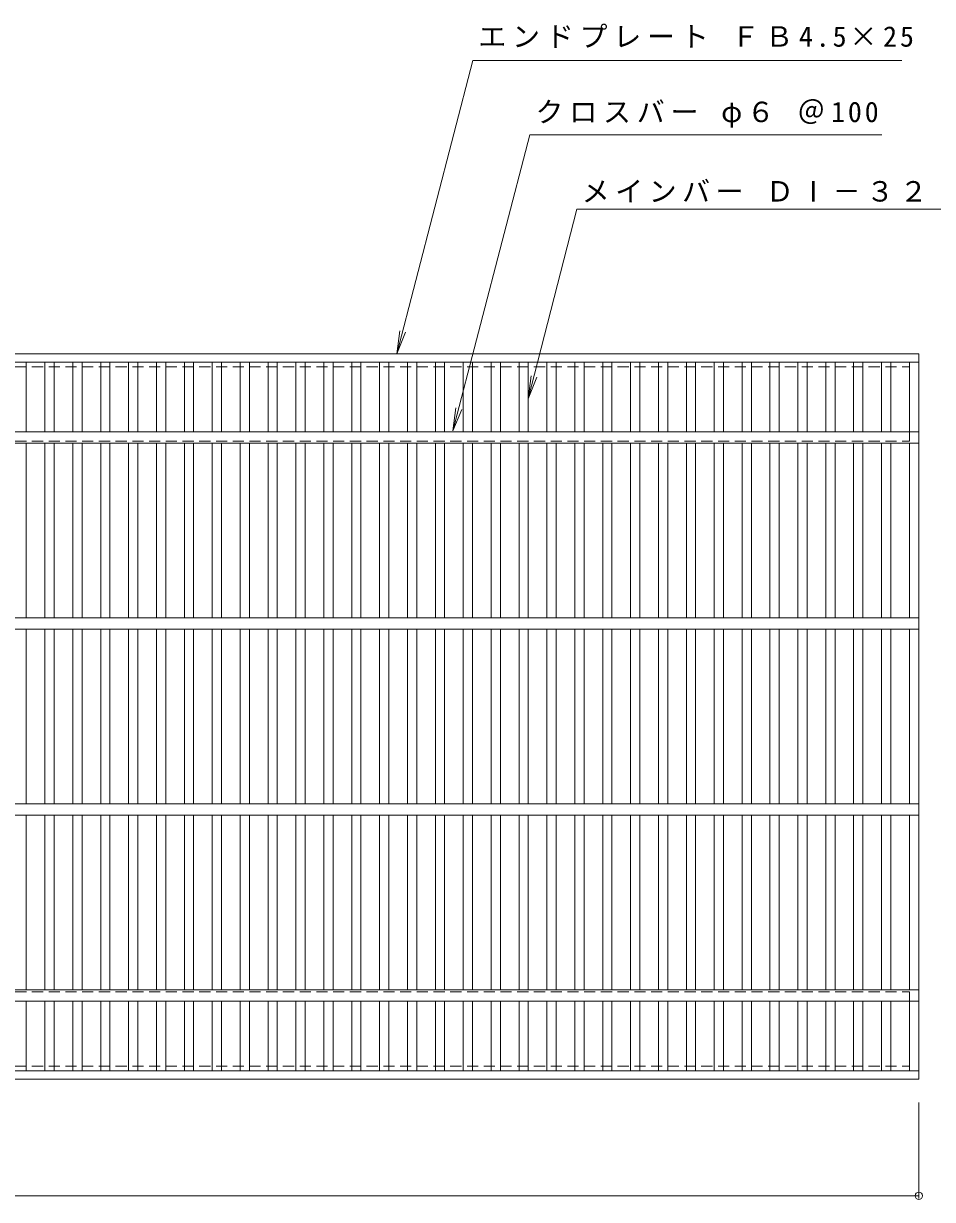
# Model space of a CAD drawing. Units: millimetres, scale not verified. Extents: x -769 to 886, y -683 to 633.
# Drawn here: x -254 to 235, y 1 to 633 of the extents above; entities that cross this region are included whole.
import ezdxf

# ---------------------------------------------------------------- set-up
doc = ezdxf.new("R2010")
doc.units = ezdxf.units.MM
doc.header["$LTSCALE"] = 5
doc.header["$PDMODE"] = 32
doc.header["$PDSIZE"] = 4
doc.linetypes.add('DASHED1', pattern=[1.8, 1.2, -0.6])
for name, color, linetype, lineweight in [('A-1_ピット', 2, 'Continuous', 9), ('A-2_蓋', 3, 'Continuous', 9), ('A-4_寸法', 7, 'Continuous', 9), ('A-5_仕様文', 7, 'Continuous', 9)]:
    doc.layers.add(name, color=color, linetype=linetype, lineweight=lineweight)
doc.styles.add('ＭＳ ゴシック', font='')
doc.styles.get('ＭＳ ゴシック').set_extended_font_data('MS Gothic')

msp = doc.modelspace()

# ---------------------------------------------------------------- linework, layer by layer
at = {"layer": 'A-1_ピット', "linetype": 'DASHED1'}
for p, q in [((-761.973, 448.609), (223.027, 448.609)), ((223.027, 408.609), (223.027, 448.609)), ((-761.973, 408.609), (223.027, 408.609)), ((-761.973, 112.608), (223.027, 112.608)), ((223.027, 112.608), (223.027, 72.608)), ((-761.973, 72.608), (223.027, 72.608))]:
    msp.add_line(p, q, dxfattribs=at)
at = {"layer": 'A-2_蓋'}
for p, q in [((-766.973, 455.609), (228.027, 455.609)), ((228.027, 65.608), (228.027, 455.609)), ((-766.973, 451.108), (228.027, 451.108)), ((-251.994, 413.609), (-251.994, 451.108)), ((-241.994, 413.609), (-241.994, 451.108)), ((-236.994, 413.609), (-236.994, 451.108)), ((-226.995, 413.609), (-226.995, 451.108)), ((-221.995, 413.609), (-221.995, 451.108)), ((-211.995, 413.609), (-211.995, 451.108)), ((-206.996, 413.609), (-206.996, 451.108)), ((-196.996, 413.609), (-196.996, 451.108)), ((-191.996, 413.609), (-191.996, 451.108)), ((-181.996, 413.609), (-181.996, 451.108)), ((-176.997, 413.609), (-176.997, 451.108)), ((-166.997, 413.609), (-166.997, 451.108)), ((-161.997, 413.609), (-161.997, 451.108)), ((-151.998, 413.609), (-151.998, 451.108)), ((-146.998, 413.609), (-146.998, 451.108)), ((-136.998, 413.609), (-136.998, 451.108)), ((-131.999, 413.609), (-131.999, 451.108)), ((-121.999, 413.609), (-121.999, 451.108)), ((-116.999, 413.609), (-116.999, 451.108)), ((-107, 413.609), (-107, 451.108)), ((-102, 413.609), (-102, 451.108)), ((-92, 413.609), (-92, 451.108)), ((-87.001, 413.609), (-87.001, 451.108)), ((-77.001, 413.609), (-77.001, 451.108)), ((-72.001, 413.609), (-72.001, 451.108)), ((-62.001, 413.609), (-62.001, 451.108)), ((-57.002, 413.609), (-57.002, 451.108)), ((-47.002, 413.609), (-47.002, 451.108)), ((-42.002, 413.609), (-42.002, 451.108)), ((-32.003, 413.609), (-32.003, 451.108)), ((-27.003, 413.609), (-27.003, 451.108)), ((-17.003, 413.609), (-17.003, 451.108)), ((-12.004, 413.609), (-12.004, 451.108)), ((-2.004, 413.609), (-2.004, 451.108)), ((2.996, 413.609), (2.996, 451.108)), ((12.995, 413.609), (12.995, 451.108)), ((17.995, 413.609), (17.995, 451.108)), ((27.995, 413.609), (27.995, 451.108)), ((32.995, 413.609), (32.995, 451.108)), ((42.994, 413.609), (42.994, 451.108)), ((47.994, 413.609), (47.994, 451.108)), ((57.994, 413.609), (57.994, 451.108)), ((62.993, 413.609), (62.993, 451.108)), ((72.993, 413.609), (72.993, 451.108)), ((77.993, 413.609), (77.993, 451.108)), ((87.992, 413.609), (87.992, 451.108)), ((92.992, 413.609), (92.992, 451.108)), ((102.992, 413.609), (102.992, 451.108)), ((107.991, 413.609), (107.991, 451.108)), ((117.991, 413.609), (117.991, 451.108)), ((122.991, 413.609), (122.991, 451.108)), ((132.991, 413.609), (132.991, 451.108)), ((137.99, 413.609), (137.99, 451.108)), ((147.99, 413.609), (147.99, 451.108)), ((152.99, 413.609), (152.99, 451.108)), ((162.989, 413.609), (162.989, 451.108)), ((167.989, 413.609), (167.989, 451.108)), ((177.989, 413.609), (177.989, 451.108)), ((182.988, 413.609), (182.988, 451.108)), ((192.988, 413.609), (192.988, 451.108)), ((197.988, 413.609), (197.988, 451.108)), ((207.987, 413.609), (207.987, 451.108)), ((212.987, 413.609), (212.987, 451.108)), ((223.027, 413.609), (223.027, 451.108)), ((228.027, 413.609), (-766.973, 413.609)), ((228.027, 407.608), (-766.973, 407.608)), ((-251.994, 313.608), (-251.994, 407.608)), ((-241.994, 313.608), (-241.994, 407.608)), ((-236.994, 313.608), (-236.994, 407.608)), ((-226.995, 313.608), (-226.995, 407.608)), ((-221.995, 313.608), (-221.995, 407.608)), ((-211.995, 313.608), (-211.995, 407.608)), ((-206.996, 313.608), (-206.996, 407.608)), ((-196.996, 313.608), (-196.996, 407.608)), ((-191.996, 313.608), (-191.996, 407.608)), ((-181.996, 313.608), (-181.996, 407.608)), ((-176.997, 313.608), (-176.997, 407.608)), ((-166.997, 313.608), (-166.997, 407.608)), ((-161.997, 313.608), (-161.997, 407.608)), ((-151.998, 313.608), (-151.998, 407.608)), ((-146.998, 313.608), (-146.998, 407.608)), ((-136.998, 313.608), (-136.998, 407.608)), ((-131.999, 313.608), (-131.999, 407.608)), ((-121.999, 313.608), (-121.999, 407.608)), ((-116.999, 313.608), (-116.999, 407.608)), ((-107, 313.608), (-107, 407.608)), ((-102, 313.608), (-102, 407.608)), ((-92, 313.608), (-92, 407.608)), ((-87.001, 313.608), (-87.001, 407.608)), ((-77.001, 313.608), (-77.001, 407.608)), ((-72.001, 313.608), (-72.001, 407.608)), ((-62.001, 313.608), (-62.001, 407.608)), ((-57.002, 313.608), (-57.002, 407.608)), ((-47.002, 313.608), (-47.002, 407.608)), ((-42.002, 313.608), (-42.002, 407.608)), ((-32.003, 313.608), (-32.003, 407.608)), ((-27.003, 313.608), (-27.003, 407.608)), ((-17.003, 313.608), (-17.003, 407.608)), ((-12.004, 313.608), (-12.004, 407.608)), ((-2.004, 313.608), (-2.004, 407.608)), ((2.996, 313.608), (2.996, 407.608)), ((12.995, 313.608), (12.995, 407.608)), ((17.995, 313.608), (17.995, 407.608)), ((27.995, 313.608), (27.995, 407.608)), ((32.995, 313.608), (32.995, 407.608)), ((42.994, 313.608), (42.994, 407.608)), ((47.994, 313.608), (47.994, 407.608)), ((57.994, 313.608), (57.994, 407.608)), ((62.993, 313.608), (62.993, 407.608)), ((72.993, 313.608), (72.993, 407.608)), ((77.993, 313.608), (77.993, 407.608)), ((87.992, 313.608), (87.992, 407.608)), ((92.992, 313.608), (92.992, 407.608)), ((102.992, 313.608), (102.992, 407.608)), ((107.991, 313.608), (107.991, 407.608)), ((117.991, 313.608), (117.991, 407.608)), ((122.991, 313.608), (122.991, 407.608)), ((132.991, 313.608), (132.991, 407.608)), ((137.99, 313.608), (137.99, 407.608)), ((147.99, 313.608), (147.99, 407.608)), ((152.99, 313.608), (152.99, 407.608)), ((162.989, 313.608), (162.989, 407.608)), ((167.989, 313.608), (167.989, 407.608)), ((177.989, 313.608), (177.989, 407.608)), ((182.988, 313.608), (182.988, 407.608)), ((192.988, 313.608), (192.988, 407.608)), ((197.988, 313.608), (197.988, 407.608)), ((207.987, 313.608), (207.987, 407.608)), ((212.987, 313.608), (212.987, 407.608)), ((223.027, 313.608), (223.027, 407.608)), ((228.027, 313.608), (-766.973, 313.608)), ((228.027, 307.609), (-766.973, 307.609)), ((-251.994, 213.608), (-251.994, 307.609)), ((-241.994, 213.608), (-241.994, 307.609)), ((-236.994, 213.608), (-236.994, 307.609)), ((-226.995, 213.608), (-226.995, 307.609)), ((-221.995, 213.608), (-221.995, 307.609)), ((-211.995, 213.608), (-211.995, 307.609)), ((-206.996, 213.608), (-206.996, 307.609)), ((-196.996, 213.608), (-196.996, 307.609)), ((-191.996, 213.608), (-191.996, 307.609)), ((-181.996, 213.608), (-181.996, 307.609)), ((-176.997, 213.608), (-176.997, 307.609)), ((-166.997, 213.608), (-166.997, 307.609)), ((-161.997, 213.608), (-161.997, 307.609)), ((-151.998, 213.608), (-151.998, 307.609)), ((-146.998, 213.608), (-146.998, 307.609)), ((-136.998, 213.608), (-136.998, 307.609)), ((-131.999, 213.608), (-131.999, 307.609)), ((-121.999, 213.608), (-121.999, 307.609)), ((-116.999, 213.608), (-116.999, 307.609)), ((-107, 213.608), (-107, 307.609)), ((-102, 213.608), (-102, 307.609)), ((-92, 213.608), (-92, 307.609)), ((-87.001, 213.608), (-87.001, 307.609)), ((-77.001, 213.608), (-77.001, 307.609)), ((-72.001, 213.608), (-72.001, 307.609)), ((-62.001, 213.608), (-62.001, 307.609)), ((-57.002, 213.608), (-57.002, 307.609)), ((-47.002, 213.608), (-47.002, 307.609)), ((-42.002, 213.608), (-42.002, 307.609)), ((-32.003, 213.608), (-32.003, 307.609)), ((-27.003, 213.608), (-27.003, 307.609)), ((-17.003, 213.608), (-17.003, 307.609)), ((-12.004, 213.608), (-12.004, 307.609)), ((-2.004, 213.608), (-2.004, 307.609)), ((2.996, 213.608), (2.996, 307.609)), ((12.995, 213.608), (12.995, 307.609)), ((17.995, 213.608), (17.995, 307.609)), ((27.995, 213.608), (27.995, 307.609)), ((32.995, 213.608), (32.995, 307.609)), ((42.994, 213.608), (42.994, 307.609)), ((47.994, 213.608), (47.994, 307.609)), ((57.994, 213.608), (57.994, 307.609)), ((62.993, 213.608), (62.993, 307.609)), ((72.993, 213.608), (72.993, 307.609)), ((77.993, 213.608), (77.993, 307.609)), ((87.992, 213.608), (87.992, 307.609)), ((92.992, 213.608), (92.992, 307.609)), ((102.992, 213.608), (102.992, 307.609)), ((107.991, 213.608), (107.991, 307.609)), ((117.991, 213.608), (117.991, 307.609)), ((122.991, 213.608), (122.991, 307.609)), ((132.991, 213.608), (132.991, 307.609)), ((137.99, 213.608), (137.99, 307.609)), ((147.99, 213.608), (147.99, 307.609)), ((152.99, 213.608), (152.99, 307.609)), ((162.989, 213.608), (162.989, 307.609)), ((167.989, 213.608), (167.989, 307.609)), ((177.989, 213.608), (177.989, 307.609)), ((182.988, 213.608), (182.988, 307.609)), ((192.988, 213.608), (192.988, 307.609)), ((197.988, 213.608), (197.988, 307.609)), ((207.987, 213.608), (207.987, 307.609)), ((212.987, 213.608), (212.987, 307.609)), ((223.027, 213.608), (223.027, 307.609)), ((228.027, 213.608), (-766.973, 213.608)), ((228.027, 207.608), (-766.973, 207.608)), ((-251.994, 113.608), (-251.994, 207.608)), ((-241.994, 113.608), (-241.994, 207.608)), ((-236.994, 113.608), (-236.994, 207.608)), ((-226.995, 113.608), (-226.995, 207.608)), ((-221.995, 113.608), (-221.995, 207.608)), ((-211.995, 113.608), (-211.995, 207.608)), ((-206.996, 113.608), (-206.996, 207.608)), ((-196.996, 113.608), (-196.996, 207.608)), ((-191.996, 113.608), (-191.996, 207.608)), ((-181.996, 113.608), (-181.996, 207.608)), ((-176.997, 113.608), (-176.997, 207.608)), ((-166.997, 113.608), (-166.997, 207.608)), ((-161.997, 113.608), (-161.997, 207.608)), ((-151.998, 113.608), (-151.998, 207.608)), ((-146.998, 113.608), (-146.998, 207.608)), ((-136.998, 113.608), (-136.998, 207.608)), ((-131.999, 113.608), (-131.999, 207.608)), ((-121.999, 113.608), (-121.999, 207.608)), ((-116.999, 113.608), (-116.999, 207.608)), ((-107, 113.608), (-107, 207.608)), ((-102, 113.608), (-102, 207.608)), ((-92, 113.608), (-92, 207.608)), ((-87.001, 113.608), (-87.001, 207.608)), ((-77.001, 113.608), (-77.001, 207.608)), ((-72.001, 113.608), (-72.001, 207.608)), ((-62.001, 113.608), (-62.001, 207.608)), ((-57.002, 113.608), (-57.002, 207.608)), ((-47.002, 113.608), (-47.002, 207.608)), ((-42.002, 113.608), (-42.002, 207.608)), ((-32.003, 113.608), (-32.003, 207.608)), ((-27.003, 113.608), (-27.003, 207.608)), ((-17.003, 113.608), (-17.003, 207.608)), ((-12.004, 113.608), (-12.004, 207.608)), ((-2.004, 113.608), (-2.004, 207.608)), ((2.996, 113.608), (2.996, 207.608)), ((12.995, 113.608), (12.995, 207.608)), ((17.995, 113.608), (17.995, 207.608)), ((27.995, 113.608), (27.995, 207.608)), ((32.995, 113.608), (32.995, 207.608)), ((42.994, 113.608), (42.994, 207.608)), ((47.994, 113.608), (47.994, 207.608)), ((57.994, 113.608), (57.994, 207.608)), ((62.993, 113.608), (62.993, 207.608)), ((72.993, 113.608), (72.993, 207.608)), ((77.993, 113.608), (77.993, 207.608)), ((87.992, 113.608), (87.992, 207.608)), ((92.992, 113.608), (92.992, 207.608)), ((102.992, 113.608), (102.992, 207.608)), ((107.991, 113.608), (107.991, 207.608)), ((117.991, 113.608), (117.991, 207.608)), ((122.991, 113.608), (122.991, 207.608)), ((132.991, 113.608), (132.991, 207.608)), ((137.99, 113.608), (137.99, 207.608)), ((147.99, 113.608), (147.99, 207.608)), ((152.99, 113.608), (152.99, 207.608)), ((162.989, 113.608), (162.989, 207.608)), ((167.989, 113.608), (167.989, 207.608)), ((177.989, 113.608), (177.989, 207.608)), ((182.988, 113.608), (182.988, 207.608)), ((192.988, 113.608), (192.988, 207.608)), ((197.988, 113.608), (197.988, 207.608)), ((207.987, 113.608), (207.987, 207.608)), ((212.987, 113.608), (212.987, 207.608)), ((223.027, 113.608), (223.027, 207.608)), ((228.027, 113.608), (-766.973, 113.608)), ((228.027, 107.608), (-766.973, 107.608)), ((-251.994, 70.108), (-251.994, 107.608)), ((-241.994, 70.108), (-241.994, 107.608)), ((-236.994, 70.108), (-236.994, 107.608)), ((-226.995, 70.108), (-226.995, 107.608)), ((-221.995, 70.108), (-221.995, 107.608)), ((-211.995, 70.108), (-211.995, 107.608)), ((-206.996, 70.108), (-206.996, 107.608)), ((-196.996, 70.108), (-196.996, 107.608)), ((-191.996, 70.108), (-191.996, 107.608)), ((-181.996, 70.108), (-181.996, 107.608)), ((-176.997, 70.108), (-176.997, 107.608)), ((-166.997, 70.108), (-166.997, 107.608)), ((-161.997, 70.108), (-161.997, 107.608)), ((-151.998, 70.108), (-151.998, 107.608)), ((-146.998, 70.108), (-146.998, 107.608)), ((-136.998, 70.108), (-136.998, 107.608)), ((-131.999, 70.108), (-131.999, 107.608)), ((-121.999, 70.108), (-121.999, 107.608)), ((-116.999, 70.108), (-116.999, 107.608)), ((-107, 70.108), (-107, 107.608)), ((-102, 70.108), (-102, 107.608)), ((-92, 70.108), (-92, 107.608)), ((-87.001, 70.108), (-87.001, 107.608)), ((-77.001, 70.108), (-77.001, 107.608)), ((-72.001, 70.108), (-72.001, 107.608)), ((-62.001, 70.108), (-62.001, 107.608)), ((-57.002, 70.108), (-57.002, 107.608)), ((-47.002, 70.108), (-47.002, 107.608)), ((-42.002, 70.108), (-42.002, 107.608)), ((-32.003, 70.108), (-32.003, 107.608)), ((-27.003, 70.108), (-27.003, 107.608)), ((-17.003, 70.108), (-17.003, 107.608)), ((-12.004, 70.108), (-12.004, 107.608)), ((-2.004, 70.108), (-2.004, 107.608)), ((2.996, 70.108), (2.996, 107.608)), ((12.995, 70.108), (12.995, 107.608)), ((17.995, 70.108), (17.995, 107.608)), ((27.995, 70.108), (27.995, 107.608)), ((32.995, 70.108), (32.995, 107.608)), ((42.994, 70.108), (42.994, 107.608)), ((47.994, 70.108), (47.994, 107.608)), ((57.994, 70.108), (57.994, 107.608)), ((62.993, 70.108), (62.993, 107.608)), ((72.993, 70.108), (72.993, 107.608)), ((77.993, 70.108), (77.993, 107.608)), ((87.992, 70.108), (87.992, 107.608)), ((92.992, 70.108), (92.992, 107.608)), ((102.992, 70.108), (102.992, 107.608)), ((107.991, 70.108), (107.991, 107.608)), ((117.991, 70.108), (117.991, 107.608)), ((122.991, 70.108), (122.991, 107.608)), ((132.991, 70.108), (132.991, 107.608)), ((137.99, 70.108), (137.99, 107.608)), ((147.99, 70.108), (147.99, 107.608)), ((152.99, 70.108), (152.99, 107.608)), ((162.989, 70.108), (162.989, 107.608)), ((167.989, 70.108), (167.989, 107.608)), ((177.989, 70.108), (177.989, 107.608)), ((182.988, 70.108), (182.988, 107.608)), ((192.988, 70.108), (192.988, 107.608)), ((197.988, 70.108), (197.988, 107.608)), ((207.987, 70.108), (207.987, 107.608)), ((212.987, 70.108), (212.987, 107.608)), ((223.027, 70.108), (223.027, 107.608)), ((228.027, 70.108), (-766.973, 70.108)), ((228.027, 65.608), (-766.973, 65.608))]:
    msp.add_line(p, q, dxfattribs=at)
at = {"layer": 'A-4_寸法'}
for p, q in [((228.027, 53.108), (228.027, 1.405)), ((-766.973, 2.905), (228.027, 2.905))]:
    msp.add_line(p, q, dxfattribs=at)
msp.add_point((228.027, 2.905), dxfattribs=at)
at = {"layer": 'A-5_仕様文'}
for p, q in [((-22.568, 414.108), (18.839, 573.341)), ((18.839, 573.341), (208.118, 573.341)), ((17.995, 431.395), (44.085, 533.341)), ((44.085, 533.341), (277.214, 533.341)), ((-52.792, 455.609), (-51.161, 468.002)), ((-52.792, 455.609), (-48.009, 467.157)), ((17.995, 431.395), (19.487, 443.806)), ((17.995, 431.395), (22.648, 442.997)), ((-22.568, 414.108), (-20.936, 426.501)), ((-22.568, 414.108), (-17.784, 425.657))]:
    msp.add_line(p, q, dxfattribs=at)
msp.add_lwpolyline([(-52.792, 455.609), (-11.788, 613.341), (218.914, 613.341)], dxfattribs=at)

# ---------------------------------------------------------------- texts
at = {"layer": 'A-5_仕様文', "char_height": 11, "attachment_point": 7, "style": 'ＭＳ ゴシック'}
for s, insert in [('\\T1.21;エンドプレート\\~ＦＢ4.5×25', (-8.884, 620.055)), ('\\T1.21;クロスバー\\~φ６\\~＠100', (21.878, 577.157)), ('\\T1.2;メインバー\\~ＤⅠ－３２\\~＠15', (46.726, 536.405))]:
    msp.add_mtext(s, dxfattribs=dict(at, insert=insert))

doc.saveas('drawing.dxf')
